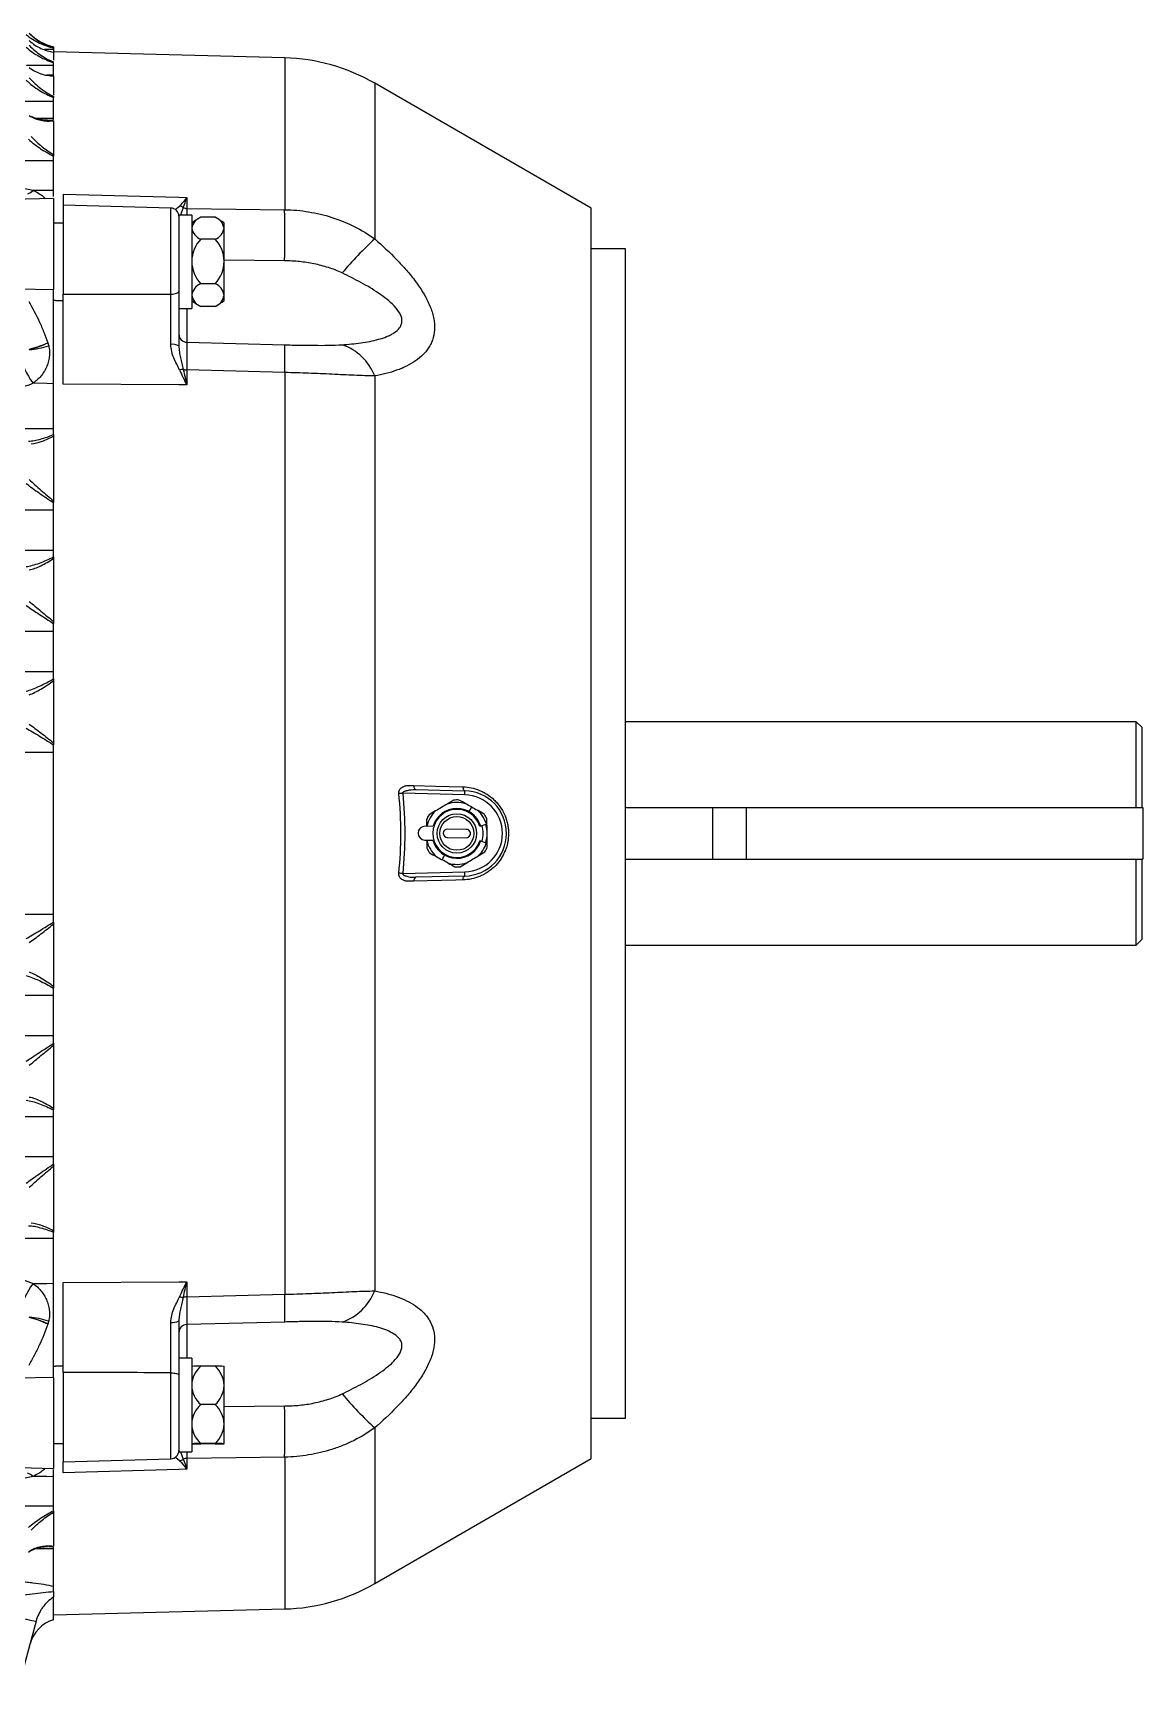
# Paper-space layout '_Top' of a CAD drawing. Header units: inches. Extents: x -10.2 to 13.8, y -10.2 to 6.6.
# Drawn here: x 5.7 to 13.76, y -6.22 to 5.82 of the extents above; entities that cross this region are included whole.
import ezdxf

# ---------------------------------------------------------------- set-up
doc = ezdxf.new("R2010")
doc.units = ezdxf.units.IN
doc.header["$MEASUREMENT"] = 0

psp = doc.layouts.new('_Top')

# ---------------------------------------------------------------- linework, layer by layer
at = {"color": 8, "linetype": 'Continuous', "lineweight": 25}
for p, q in [((5.844, 5.697), (5.777, 5.697)), ((5.844, 5.582), (5.648, 5.582)), ((7.523, 5.636), (7.523, 4.533)), ((5.795, 5.513), (5.844, 5.513)), ((8.177, 5.452), (8.177, 4.32)), ((5.844, 5.32), (5.542, 5.32)), ((5.711, 5.199), (5.844, 5.199)), ((5.623, 4.69), (5.695, 4.674)), ((6.696, 3.92), (6.696, 4.545)), ((6.728, 4.534), (6.759, 4.559)), ((6.786, 4.548), (6.766, 4.494)), ((6.812, 4.542), (6.812, 4.494)), ((7.523, 4.161), (7.082, 4.165)), ((6.812, 3.814), (6.812, 3.57)), ((6.812, -3.57), (6.812, -3.814)), ((6.696, -4.545), (6.696, -3.92)), ((7.082, -4.165), (7.523, -4.161)), ((8.177, -4.32), (8.177, -5.452)), ((6.759, -4.559), (6.728, -4.533)), ((6.767, -4.494), (6.786, -4.548)), ((6.812, -4.494), (6.812, -4.542)), ((7.523, -4.533), (7.523, -5.636)), ((5.695, -4.674), (5.624, -4.689)), ((5.844, -5.199), (5.71, -5.199)), ((5.844, -5.184), (5.809, -5.185))]:
    psp.add_line(p, q, dxfattribs=at)
at = {"color": 7, "linetype": 'Continuous', "lineweight": 25}
for p, q in [((5.844, 5.716), (5.844, 5.712)), ((5.844, 5.709), (5.844, 5.619)), ((7.523, 5.636), (5.844, 5.68)), ((5.844, 5.506), (5.844, 5.602)), ((5.844, 5.505), (5.844, 5.366)), ((9.75, 4.544), (8.177, 5.452)), ((5.844, 5.188), (5.844, 5.348)), ((5.8, 5.185), (5.844, 5.184)), ((5.844, 5.179), (5.844, 4.933)), ((5.844, 4.887), (5.497, 4.887)), ((5.844, 4.628), (5.844, 4.923)), ((5.844, 4.615), (4.232, 4.573)), ((5.844, 4.615), (5.844, 3.954)), ((5.914, 4.646), (5.914, 3.918)), ((6.812, 4.621), (6.812, 4.542)), ((6.696, 4.545), (5.914, 4.566)), ((6.848, 4.494), (6.754, 4.494)), ((6.754, 4.494), (6.754, 3.938)), ((6.812, 4.542), (7.523, 4.533)), ((6.848, 4.494), (6.848, 3.814)), ((7.017, 4.479), (6.913, 4.479)), ((9.75, -4.544), (9.75, 4.544)), ((5.914, 4.435), (5.844, 4.435)), ((7.082, 3.873), (7.082, 4.435)), ((7.017, 4.319), (6.913, 4.319)), ((10, 4.249), (9.75, 4.249)), ((10, -4.249), (10, 4.249)), ((7.017, 3.995), (6.913, 3.995)), ((5.579, 3.959), (5.844, 3.954)), ((5.858, 3.873), (5.844, 3.873)), ((5.858, 3.873), (5.914, 3.873)), ((5.914, 3.918), (6.696, 3.92)), ((6.754, 3.814), (6.848, 3.814)), ((7.017, 3.83), (6.913, 3.83)), ((6.812, 3.57), (7.523, 3.551)), ((5.844, 2.899), (5.844, 3.268)), ((6.812, 3.368), (6.812, 3.259)), ((7.523, 3.349), (6.812, 3.368)), ((7.523, 3.349), (7.523, -3.349)), ((8.177, 3.325), (8.177, -3.325)), ((5.497, 2.943), (5.844, 2.943)), ((5.844, 2.888), (5.844, 2.418)), ((5.844, 2.349), (5.497, 2.349)), ((5.844, 2.01), (5.844, 2.404)), ((5.497, 2.059), (5.844, 2.059)), ((5.844, 1.997), (5.844, 1.539)), ((5.844, 1.468), (5.497, 1.468)), ((5.844, 1.124), (5.844, 1.525)), ((5.497, 1.177), (5.844, 1.177)), ((5.844, 1.11), (5.844, 0.659)), ((13.71, 0.812), (10, 0.812)), ((13.75, 0.772), (13.71, 0.812)), ((13.71, 0.188), (13.71, 0.812)), ((13.75, 0.772), (13.75, 0.188)), ((5.844, -0.644), (5.844, 0.644)), ((5.844, 0.587), (5.497, 0.587)), ((8.832, 0.28), (8.381, 0.292)), ((8.475, 0.319), (8.832, 0.31)), ((10, 0.188), (13.758, 0.188)), ((10.63, 0.188), (10.63, -0.188)), ((10.875, 0.188), (10.875, -0.188)), ((13.758, 0.188), (13.758, -0.188)), ((8.6, 0.051), (8.543, 0.052)), ((8.553, 0.101), (8.554, 0.052)), ((8.844, 0.029), (8.705, 0.031)), ((8.984, 0.064), (8.941, 0.051)), ((8.542, -0.048), (8.6, -0.049)), ((8.555, -0.048), (8.555, -0.053)), ((8.704, -0.029), (8.843, -0.031)), ((8.983, -0.068), (8.94, -0.054)), ((10, -0.188), (13.758, -0.188)), ((13.71, -0.812), (13.71, -0.188)), ((13.75, -0.188), (13.75, -0.772)), ((8.381, -0.292), (8.832, -0.28)), ((8.832, -0.31), (8.475, -0.319)), ((5.497, -0.587), (5.844, -0.587)), ((5.844, -0.659), (5.844, -1.11)), ((10, -0.812), (13.71, -0.812)), ((13.71, -0.812), (13.75, -0.772)), ((5.844, -1.177), (5.497, -1.177)), ((5.844, -1.525), (5.844, -1.124)), ((5.497, -1.468), (5.844, -1.468)), ((5.844, -1.539), (5.844, -1.997)), ((5.844, -2.404), (5.844, -2.01)), ((5.844, -2.059), (5.497, -2.059)), ((5.497, -2.349), (5.844, -2.349)), ((5.844, -2.418), (5.844, -2.888)), ((5.844, -2.943), (5.497, -2.943)), ((5.844, -3.268), (5.844, -2.899)), ((6.812, -3.259), (6.812, -3.368)), ((6.812, -3.368), (7.523, -3.349)), ((7.523, -3.551), (6.812, -3.57)), ((6.848, -3.814), (6.754, -3.814)), ((6.848, -3.814), (6.848, -4.494)), ((5.844, -3.954), (5.579, -3.959)), ((5.844, -3.873), (5.858, -3.873)), ((5.844, -3.954), (5.844, -4.615)), ((5.914, -3.873), (5.858, -3.873)), ((5.914, -3.918), (5.914, -4.566)), ((6.754, -3.938), (6.754, -4.494)), ((7.017, -3.872), (6.913, -3.872)), ((7.082, -4.435), (7.082, -3.873)), ((7.017, -4.151), (6.913, -4.151)), ((9.75, -4.249), (10, -4.249)), ((5.844, -4.435), (5.914, -4.435)), ((7.017, -4.434), (6.913, -4.434)), ((7.017, -4.437), (6.913, -4.437)), ((5.914, -4.566), (6.696, -4.545)), ((6.754, -4.494), (6.848, -4.494)), ((7.523, -4.533), (6.812, -4.542)), ((6.812, -4.542), (6.812, -4.621)), ((8.177, -5.452), (9.75, -4.544)), ((4.232, -4.573), (5.844, -4.615)), ((5.844, -4.923), (5.844, -4.623)), ((5.497, -4.887), (5.844, -4.887)), ((5.844, -4.933), (5.844, -5.179)), ((5.844, -5.472), (5.844, -5.188)), ((5.844, -5.68), (7.523, -5.636)), ((5.717, -5.725), (5.585, -6.217))]:
    psp.add_line(p, q, dxfattribs=at)
at = {"color": 7, "linetype": 'Continuous', "lineweight": 25, "flags": 128}
for points in [[(5.695, 4.674), (5.794, 4.675), (5.844, 4.676)], [(5.914, 4.646), (6.754, 4.623), (6.812, 4.621)], [(6.696, 3.92), (6.707, 3.92), (6.718, 3.922), (6.728, 3.923), (6.737, 3.926), (6.744, 3.928), (6.75, 3.931), (6.753, 3.935), (6.754, 3.938)], [(5.844, 3.268), (5.794, 3.27), (5.695, 3.272)], [(6.812, 3.259), (6.754, 3.26), (5.914, 3.265)], [(8.461, 0.348), (8.619, 0.343), (8.818, 0.338)], [(8.818, 0.338), (8.818, 0.333), (8.819, 0.327), (8.82, 0.322), (8.822, 0.318), (8.824, 0.315), (8.827, 0.312), (8.829, 0.31), (8.832, 0.31)], [(8.818, -0.338), (8.766, -0.34), (8.558, -0.345), (8.461, -0.348)], [(8.818, -0.338), (8.818, -0.333), (8.819, -0.327), (8.82, -0.322), (8.822, -0.318), (8.824, -0.315), (8.827, -0.312), (8.829, -0.31), (8.832, -0.31)], [(5.695, -3.272), (5.794, -3.27), (5.844, -3.268)], [(5.914, -3.265), (6.754, -3.26), (6.812, -3.259)], [(6.696, -3.92), (6.707, -3.92), (6.718, -3.922), (6.728, -3.923), (6.737, -3.926), (6.744, -3.928), (6.75, -3.931), (6.753, -3.935), (6.754, -3.938)], [(5.844, -4.676), (5.794, -4.675), (5.695, -4.674)], [(6.812, -4.621), (6.754, -4.623), (5.914, -4.646)]]:
    psp.add_lwpolyline(points, dxfattribs=at)
at = {"color": 7, "linetype": 'Continuous', "lineweight": 25}
for radius in [0.143, 0.123]:
    psp.add_circle((8.774, 0), radius, dxfattribs=at)
for centre, radius, start, end in [((5.935, 6.085), 0.38, 225, 256.1445), ((7.487, 4.257), 1.38, 60, 88.5), ((6.694, 4.485), 0.06, 0, 88.5), ((6.747, 4.494), 0.0667, 54.0094, 79.0839), ((6.814, 4.614), 0.0717, 247.0621, 268.9791), ((6.947, 4.384), 0.1, 109.7969, 171.6994), ((7.082, 4.154), 0.366, 118.1014, 129.8306), ((6.983, 4.384), 0.1, 8.3006, 70.2031), ((6.848, 4.154), 0.366, 50.1694, 61.8986), ((-4.956, 4.347), 12.48, 359.1462, 0.8538), ((6.947, 4.413), 0.1, 188.3006, 250.2031), ((6.983, 4.413), 0.1, 289.7969, 351.6994), ((7.082, 4.157), 0.234, 136.1937, 179.9998), ((6.848, 4.157), 0.234, 0.0002, 43.8063), ((9.931, 2.402), 2.599, 132.436, 139.9879), ((7.082, 4.157), 0.234, 180.0002, 223.8063), ((6.848, 4.157), 0.234, 316.1937, 359.9998), ((6.95, 3.898), 0.103, 110.9344, 172.3373), ((6.98, 3.898), 0.103, 7.6627, 69.0656), ((6.95, 3.926), 0.103, 187.6627, 249.0656), ((7.082, 4.154), 0.366, 230.1694, 241.8986), ((6.98, 3.926), 0.103, 290.9344, 352.3373), ((6.848, 4.154), 0.366, 298.1014, 309.8306), ((6.814, 3.629), 0.06, 180.0382, 268.5409), ((5.505, 4.202), 0.702, 283.2827, 295.0065), ((5.506, 4.199), 0.7, 283.2877, 295.0326), ((5.618, 4.121), 0.607, 274.6391, 288.2244), ((6.709, 3.467), 0.0877, 59.4942, 99.0148), ((4.323, 3.45), 3.202, 358.1934, 1.8066), ((7.809, 3.177), 0.397, 21.9062, 70.6861), ((6.111, 3.59), 0.524, 191.0167, 217.3566), ((6.796, 3.257), 0.116, 95.0177, 108.474), ((6.813, 3.462), 0.0935, 252.7541, 269.3634), ((8.774, 0), 0.243, 86.3861, 95.4947), ((8.545, 0.295), 0.287, 357.0055, 2.9945), ((8.824, 0), 0.31, 271.5, 88.5), ((8.825, 0), 0.28, 271.5, 88.5), ((8.774, 0), 0.243, 146.3861, 155.4947), ((8.774, 0), 0.175, 17.0227, 342.0227), ((8.774, 0), 0.181, 17.0227, 163.4866), ((8.774, 0), 0.225, 73.5224, 108.3584), ((8.774, 0), 0.225, 13.5224, 48.3584), ((8.774, 0), 0.243, 26.3861, 35.4947), ((8.542, 0.002), 0.05, 89.5227, 269.5227), ((8.705, 0.001), 0.03, 89.5227, 269.5227), ((8.843, -0.001), 0.03, 269.5227, 89.5227), ((8.774, 0), 0.191, 342.0227, 17.0227), ((8.774, 0), 0.22, 342.0227, 17.0227), ((8.774, 0), 0.225, 193.5224, 228.3584), ((8.774, 0), 0.243, 206.3861, 215.4947), ((8.774, 0), 0.181, 195.5588, 342.0227), ((8.774, 0), 0.225, 313.5224, 348.3584), ((8.774, 0), 0.243, 326.3861, 335.4947), ((8.774, 0), 0.225, 253.5224, 288.3584), ((8.774, 0), 0.243, 266.3861, 275.4947), ((8.545, -0.295), 0.287, 357.0055, 2.9945), ((6.111, -3.59), 0.524, 142.6434, 168.9833), ((6.796, -3.257), 0.116, 251.526, 264.9823), ((6.813, -3.462), 0.0935, 90.6366, 107.2459), ((4.323, -3.45), 3.202, 358.1934, 1.8066), ((7.809, -3.177), 0.397, 289.3139, 338.0938), ((5.505, -4.202), 0.702, 64.9935, 76.7173), ((5.618, -4.121), 0.607, 71.7756, 85.3609), ((5.506, -4.199), 0.7, 64.9674, 76.7123), ((6.709, -3.467), 0.0877, 260.9852, 300.5058), ((6.814, -3.629), 0.06, 91.4591, 179.9618), ((7.036, -4.014), 0.188, 130.8158, 179.1443), ((6.904, -4.899), 1.027, 89.4849, 93.1248), ((6.894, -4.014), 0.188, 0.8557, 49.1842), ((7.026, -4.899), 1.027, 86.8752, 90.5151), ((7.036, -4.009), 0.188, 180.8557, 229.1842), ((6.894, -4.009), 0.188, 310.8158, 359.1443), ((9.931, -2.402), 2.599, 220.0121, 227.564), ((7.039, -4.295), 0.191, 131.2059, 179.2171), ((6.891, -4.295), 0.191, 0.7829, 48.7941), ((-4.956, -4.347), 12.48, 359.1462, 0.8538), ((7.039, -4.29), 0.191, 180.7829, 228.7941), ((6.891, -4.29), 0.191, 311.2059, 359.2171), ((6.904, -5.461), 1.027, 89.4849, 93.1248), ((6.904, -3.41), 1.027, 266.8752, 270.5151), ((7.026, -5.461), 1.027, 86.8752, 90.5151), ((7.026, -3.41), 1.027, 269.4849, 273.1248), ((6.694, -4.485), 0.06, 271.5, 0), ((6.747, -4.494), 0.0667, 280.9161, 305.9906), ((6.814, -4.614), 0.0717, 91.0209, 112.9379), ((7.487, -4.257), 1.38, 271.5, 300), ((6.17, -3.313), 2.455, 253.5584, 259.3582), ((5.914, -5.955), 0.25, 106.1954, 165)]:
    psp.add_arc(centre, radius, start, end, dxfattribs=at)
at = {"color": 8, "linetype": 'Continuous', "lineweight": 25}
for centre, radius, start, end in [((5.631, 4.736), 0.09, 285.8178, 315.7685), ((8.774, 0), 0.225, 133.5224, 166.6718), ((5.63, -4.737), 0.0903, 44.26, 73.9447)]:
    psp.add_arc(centre, radius, start, end, dxfattribs=at)
at = {"color": 7, "linetype": 'Continuous', "lineweight": 25}
for points, knots in [([(5.644, 5.807), (5.66, 5.793), (5.675, 5.782), (5.707, 5.761), (5.724, 5.752), (5.775, 5.728), (5.809, 5.716), (5.844, 5.709)], [0, 0, 0, 0, 0.25, 0.25, 0.5, 0.5, 1, 1, 1, 1]), ([(5.666, 5.815), (5.68, 5.802), (5.694, 5.79), (5.722, 5.768), (5.737, 5.758), (5.767, 5.741), (5.782, 5.734), (5.813, 5.721), (5.828, 5.716), (5.844, 5.712)], [0, 0, 0, 0, 0.25, 0.25, 0.5, 0.5, 0.75, 0.75, 1, 1, 1, 1]), ([(5.644, 5.715), (5.66, 5.701), (5.675, 5.689), (5.707, 5.666), (5.724, 5.656), (5.775, 5.627), (5.809, 5.613), (5.844, 5.602)], [0, 0, 0, 0, 0.25, 0.25, 0.5, 0.5, 1, 1, 1, 1]), ([(5.666, 5.762), (5.68, 5.75), (5.694, 5.739), (5.722, 5.72), (5.737, 5.712), (5.767, 5.699), (5.782, 5.693), (5.813, 5.684), (5.828, 5.68), (5.844, 5.678)], [0, 0, 0, 0, 0.25, 0.25, 0.5, 0.5, 0.75, 0.75, 1, 1, 1, 1]), ([(5.666, 5.728), (5.68, 5.714), (5.694, 5.701), (5.722, 5.677), (5.737, 5.666), (5.767, 5.645), (5.782, 5.636), (5.813, 5.62), (5.828, 5.613), (5.844, 5.607)], [0, 0, 0, 0, 0.25, 0.25, 0.5, 0.5, 0.75, 0.75, 1, 1, 1, 1]), ([(5.666, 5.567), (5.68, 5.556), (5.694, 5.547), (5.722, 5.532), (5.737, 5.526), (5.767, 5.516), (5.782, 5.512), (5.813, 5.507), (5.828, 5.505), (5.844, 5.505)], [0, 0, 0, 0, 0.25, 0.25, 0.5, 0.5, 0.75, 0.75, 1, 1, 1, 1]), ([(5.644, 5.475), (5.66, 5.46), (5.675, 5.447), (5.707, 5.422), (5.724, 5.411), (5.775, 5.379), (5.809, 5.362), (5.844, 5.348)], [0, 0, 0, 0, 0.25, 0.25, 0.5, 0.5, 1, 1, 1, 1]), ([(5.666, 5.492), (5.68, 5.477), (5.694, 5.463), (5.722, 5.437), (5.737, 5.424), (5.767, 5.402), (5.782, 5.391), (5.813, 5.372), (5.828, 5.364), (5.844, 5.356)], [0, 0, 0, 0, 0.25, 0.25, 0.5, 0.5, 0.75, 0.75, 1, 1, 1, 1]), ([(5.666, 5.217), (5.68, 5.208), (5.694, 5.201), (5.722, 5.19), (5.737, 5.186), (5.767, 5.18), (5.782, 5.178), (5.813, 5.177), (5.828, 5.178), (5.844, 5.179)], [0, 0, 0, 0, 0.25, 0.25, 0.5, 0.5, 0.75, 0.75, 1, 1, 1, 1]), ([(5.8, 5.183), (5.783, 5.184), (5.747, 5.186), (5.709, 5.196), (5.689, 5.208), (5.684, 5.211)], [0, 0, 0, 0, 0.435993, 0.866431, 1, 1, 1, 1]), ([(5.681, 5.064), (5.706, 5.038), (5.733, 5.013), (5.774, 4.98), (5.788, 4.97), (5.816, 4.95), (5.83, 4.941), (5.844, 4.933)], [0, 0, 0, 0, 0.5, 0.5, 0.75, 0.75, 1, 1, 1, 1]), ([(5.661, 5.045), (5.675, 5.032), (5.689, 5.02), (5.719, 4.998), (5.734, 4.987), (5.765, 4.966), (5.781, 4.957), (5.812, 4.939), (5.828, 4.931), (5.844, 4.923)], [0, 0, 0, 0, 0.25, 0.25, 0.5, 0.5, 0.75, 0.75, 1, 1, 1, 1]), ([(6.759, 4.559), (6.768, 4.568), (6.776, 4.578), (6.794, 4.598), (6.803, 4.609), (6.812, 4.621)], [0, 0, 0, 0, 0.5, 0.5, 1, 1, 1, 1]), ([(7.523, 4.533), (7.582, 4.532), (7.64, 4.527), (7.754, 4.508), (7.811, 4.495), (7.922, 4.459), (7.976, 4.437), (8.08, 4.385), (8.129, 4.355), (8.177, 4.32)], [0, 0, 0, 0, 0.25, 0.25, 0.5, 0.5, 0.75, 0.75, 1, 1, 1, 1]), ([(8.177, 4.32), (8.233, 4.272), (8.286, 4.223), (8.36, 4.146), (8.384, 4.12), (8.431, 4.067), (8.453, 4.039), (8.494, 3.984), (8.512, 3.957), (8.538, 3.915), (8.546, 3.9), (8.56, 3.872), (8.567, 3.858), (8.586, 3.815), (8.595, 3.787), (8.605, 3.745), (8.608, 3.731), (8.611, 3.704), (8.612, 3.691), (8.612, 3.652), (8.609, 3.627), (8.599, 3.591), (8.595, 3.58), (8.585, 3.558), (8.58, 3.547), (8.567, 3.527), (8.561, 3.517), (8.546, 3.498), (8.538, 3.489), (8.513, 3.463), (8.494, 3.448), (8.453, 3.42), (8.431, 3.408), (8.397, 3.391), (8.385, 3.385), (8.361, 3.375), (8.348, 3.37), (8.286, 3.348), (8.233, 3.335), (8.177, 3.325)], [0, 0, 0, 0, 0.125, 0.125, 0.1875, 0.1875, 0.25, 0.25, 0.3125, 0.3125, 0.34375, 0.34375, 0.375, 0.375, 0.4375, 0.4375, 0.46875, 0.46875, 0.5, 0.5, 0.5625, 0.5625, 0.59375, 0.59375, 0.625, 0.625, 0.65625, 0.65625, 0.6875, 0.6875, 0.75, 0.75, 0.8125, 0.8125, 0.84375, 0.84375, 0.875, 0.875, 1, 1, 1, 1]), ([(7.94, 4.073), (7.908, 4.089), (7.874, 4.102), (7.806, 4.123), (7.772, 4.132), (7.701, 4.147), (7.666, 4.152), (7.595, 4.159), (7.559, 4.161), (7.523, 4.161)], [0, 0, 0, 0, 0.25, 0.25, 0.5, 0.5, 0.75, 0.75, 1, 1, 1, 1]), ([(7.94, 3.551), (7.986, 3.555), (8.031, 3.559), (8.098, 3.568), (8.12, 3.572), (8.163, 3.58), (8.184, 3.585), (8.225, 3.597), (8.245, 3.603), (8.273, 3.614), (8.283, 3.618), (8.3, 3.627), (8.309, 3.632), (8.333, 3.648), (8.347, 3.66), (8.363, 3.681), (8.367, 3.689), (8.373, 3.706), (8.375, 3.714), (8.375, 3.733), (8.374, 3.742), (8.368, 3.761), (8.364, 3.771), (8.349, 3.798), (8.335, 3.816), (8.302, 3.851), (8.284, 3.867), (8.246, 3.897), (8.226, 3.912), (8.164, 3.954), (8.121, 3.98), (8.032, 4.028), (7.986, 4.051), (7.94, 4.073)], [0, 0, 0, 0, 0.125, 0.125, 0.1875, 0.1875, 0.25, 0.25, 0.3125, 0.3125, 0.34375, 0.34375, 0.375, 0.375, 0.4375, 0.4375, 0.46875, 0.46875, 0.5, 0.5, 0.53125, 0.53125, 0.5625, 0.5625, 0.625, 0.625, 0.6875, 0.6875, 0.75, 0.75, 0.875, 0.875, 1, 1, 1, 1]), ([(5.663, 3.866), (5.691, 3.819), (5.716, 3.77), (5.751, 3.695), (5.763, 3.67), (5.783, 3.618), (5.793, 3.592), (5.802, 3.566)], [0, 0, 0, 0, 0.5, 0.5, 0.75, 0.75, 1, 1, 1, 1]), ([(5.844, 3.268), (5.844, 3.318), (5.844, 3.371), (5.844, 3.44), (5.844, 3.454), (5.844, 3.483), (5.844, 3.497), (5.844, 3.541), (5.844, 3.571), (5.844, 3.63), (5.844, 3.659), (5.844, 3.704), (5.844, 3.719), (5.844, 3.749), (5.844, 3.765), (5.844, 3.839), (5.844, 3.898), (5.844, 3.954)], [0, 0, 0, 0, 0.25, 0.25, 0.3125, 0.3125, 0.375, 0.375, 0.5, 0.5, 0.625, 0.625, 0.6875, 0.6875, 0.75, 0.75, 1, 1, 1, 1]), ([(5.914, 3.265), (5.914, 3.312), (5.914, 3.362), (5.914, 3.441), (5.914, 3.468), (5.914, 3.523), (5.914, 3.551), (5.914, 3.607), (5.914, 3.635), (5.914, 3.692), (5.914, 3.721), (5.914, 3.807), (5.914, 3.863), (5.914, 3.918)], [0, 0, 0, 0, 0.25, 0.25, 0.375, 0.375, 0.5, 0.5, 0.625, 0.625, 0.75, 0.75, 1, 1, 1, 1]), ([(6.696, 3.554), (6.696, 3.615), (6.696, 3.676), (6.696, 3.753), (6.696, 3.768), (6.696, 3.799), (6.696, 3.815), (6.696, 3.86), (6.696, 3.89), (6.696, 3.92)], [0, 0, 0, 0, 0.5, 0.5, 0.625, 0.625, 0.75, 0.75, 1, 1, 1, 1]), ([(6.754, 3.938), (6.754, 3.906), (6.754, 3.874), (6.754, 3.824), (6.754, 3.808), (6.754, 3.775), (6.754, 3.758), (6.754, 3.675), (6.754, 3.609), (6.754, 3.543)], [0, 0, 0, 0, 0.25, 0.25, 0.375, 0.375, 0.5, 0.5, 1, 1, 1, 1]), ([(5.808, 3.545), (5.811, 3.531), (5.813, 3.518), (5.814, 3.491), (5.814, 3.477), (5.811, 3.451), (5.808, 3.438), (5.801, 3.413), (5.797, 3.4), (5.787, 3.377), (5.781, 3.365), (5.767, 3.344), (5.76, 3.333), (5.735, 3.304), (5.717, 3.287), (5.695, 3.272)], [0, 0, 0, 0, 0.125, 0.125, 0.25, 0.25, 0.375, 0.375, 0.5, 0.5, 0.625, 0.625, 0.75, 0.75, 1, 1, 1, 1]), ([(6.759, 3.367), (6.753, 3.381), (6.745, 3.396), (6.731, 3.425), (6.724, 3.44), (6.711, 3.471), (6.706, 3.487), (6.698, 3.52), (6.696, 3.537), (6.696, 3.554)], [0, 0, 0, 0, 0.25, 0.25, 0.5, 0.5, 0.75, 0.75, 1, 1, 1, 1]), ([(6.754, 3.543), (6.754, 3.528), (6.756, 3.514), (6.76, 3.485), (6.763, 3.471), (6.769, 3.443), (6.773, 3.429), (6.78, 3.401), (6.783, 3.387), (6.786, 3.372)], [0, 0, 0, 0, 0.25, 0.25, 0.5, 0.5, 0.75, 0.75, 1, 1, 1, 1]), ([(6.812, 3.57), (6.812, 3.568), (6.812, 3.562), (6.812, 3.547), (6.812, 3.541), (6.812, 3.527), (6.812, 3.52), (6.812, 3.494), (6.812, 3.473), (6.812, 3.437), (6.812, 3.424), (6.812, 3.397), (6.812, 3.383), (6.812, 3.368)], [0, 0, 0, 0, 0.25, 0.25, 0.375, 0.375, 0.5, 0.5, 0.75, 0.75, 0.875, 0.875, 1, 1, 1, 1]), ([(7.523, 3.551), (7.559, 3.55), (7.595, 3.549), (7.666, 3.548), (7.701, 3.548), (7.772, 3.547), (7.806, 3.547), (7.874, 3.548), (7.908, 3.549), (7.94, 3.551)], [0, 0, 0, 0, 0.25, 0.25, 0.5, 0.5, 0.75, 0.75, 1, 1, 1, 1]), ([(5.695, 3.272), (5.671, 3.26), (5.645, 3.251), (5.604, 3.241), (5.59, 3.238), (5.562, 3.234), (5.548, 3.233), (5.534, 3.232)], [0, 0, 0, 0, 0.5, 0.5, 0.75, 0.75, 1, 1, 1, 1]), ([(6.759, 3.367), (6.768, 3.348), (6.776, 3.33), (6.794, 3.294), (6.803, 3.276), (6.812, 3.259)], [0, 0, 0, 0, 0.5, 0.5, 1, 1, 1, 1]), ([(8.177, 3.325), (8.129, 3.326), (8.08, 3.327), (8.002, 3.331), (7.975, 3.332), (7.922, 3.334), (7.894, 3.336), (7.81, 3.34), (7.754, 3.342), (7.64, 3.346), (7.582, 3.348), (7.523, 3.349)], [0, 0, 0, 0, 0.25, 0.25, 0.375, 0.375, 0.5, 0.5, 0.75, 0.75, 1, 1, 1, 1]), ([(5.661, 2.851), (5.675, 2.851), (5.689, 2.853), (5.719, 2.858), (5.734, 2.862), (5.765, 2.87), (5.781, 2.875), (5.812, 2.886), (5.828, 2.893), (5.844, 2.899)], [0, 0, 0, 0, 0.25, 0.25, 0.5, 0.5, 0.75, 0.75, 1, 1, 1, 1]), ([(5.681, 2.831), (5.706, 2.833), (5.733, 2.84), (5.774, 2.855), (5.788, 2.86), (5.816, 2.873), (5.83, 2.88), (5.844, 2.888)], [0, 0, 0, 0, 0.5, 0.5, 0.75, 0.75, 1, 1, 1, 1]), ([(5.644, 2.543), (5.66, 2.532), (5.675, 2.52), (5.707, 2.497), (5.724, 2.485), (5.775, 2.449), (5.809, 2.426), (5.844, 2.404)], [0, 0, 0, 0, 0.25, 0.25, 0.5, 0.5, 1, 1, 1, 1]), ([(5.666, 2.572), (5.68, 2.56), (5.694, 2.547), (5.722, 2.521), (5.737, 2.508), (5.767, 2.482), (5.782, 2.469), (5.813, 2.443), (5.828, 2.431), (5.844, 2.418)], [0, 0, 0, 0, 0.25, 0.25, 0.5, 0.5, 0.75, 0.75, 1, 1, 1, 1]), ([(5.644, 1.939), (5.66, 1.941), (5.675, 1.944), (5.707, 1.953), (5.724, 1.958), (5.775, 1.977), (5.809, 1.993), (5.844, 2.01)], [0, 0, 0, 0, 0.25, 0.25, 0.5, 0.5, 1, 1, 1, 1]), ([(5.666, 1.916), (5.68, 1.918), (5.694, 1.922), (5.722, 1.932), (5.737, 1.938), (5.767, 1.953), (5.782, 1.961), (5.813, 1.978), (5.828, 1.987), (5.844, 1.997)], [0, 0, 0, 0, 0.25, 0.25, 0.5, 0.5, 0.75, 0.75, 1, 1, 1, 1]), ([(5.666, 1.685), (5.68, 1.675), (5.694, 1.663), (5.722, 1.64), (5.737, 1.627), (5.767, 1.602), (5.782, 1.59), (5.813, 1.565), (5.828, 1.552), (5.844, 1.539)], [0, 0, 0, 0, 0.25, 0.25, 0.5, 0.5, 0.75, 0.75, 1, 1, 1, 1]), ([(5.644, 1.656), (5.66, 1.646), (5.675, 1.636), (5.707, 1.614), (5.724, 1.603), (5.775, 1.57), (5.809, 1.547), (5.844, 1.525)], [0, 0, 0, 0, 0.25, 0.25, 0.5, 0.5, 1, 1, 1, 1]), ([(5.644, 1.033), (5.66, 1.037), (5.675, 1.043), (5.707, 1.055), (5.724, 1.062), (5.775, 1.086), (5.809, 1.104), (5.844, 1.124)], [0, 0, 0, 0, 0.25, 0.25, 0.5, 0.5, 1, 1, 1, 1]), ([(5.666, 1.007), (5.68, 1.012), (5.694, 1.018), (5.722, 1.033), (5.737, 1.041), (5.767, 1.058), (5.782, 1.068), (5.813, 1.088), (5.828, 1.099), (5.844, 1.11)], [0, 0, 0, 0, 0.25, 0.25, 0.5, 0.5, 0.75, 0.75, 1, 1, 1, 1]), ([(5.644, 0.764), (5.66, 0.756), (5.675, 0.747), (5.707, 0.728), (5.724, 0.718), (5.775, 0.687), (5.809, 0.665), (5.844, 0.644)], [0, 0, 0, 0, 0.25, 0.25, 0.5, 0.5, 1, 1, 1, 1]), ([(5.666, 0.793), (5.68, 0.784), (5.694, 0.774), (5.722, 0.753), (5.737, 0.742), (5.767, 0.719), (5.782, 0.707), (5.813, 0.683), (5.828, 0.671), (5.844, 0.659)], [0, 0, 0, 0, 0.25, 0.25, 0.5, 0.5, 0.75, 0.75, 1, 1, 1, 1]), ([(8.352, 0.289), (8.352, 0.29), (8.352, 0.293), (8.352, 0.297), (8.352, 0.301), (8.353, 0.305), (8.354, 0.309), (8.356, 0.313), (8.358, 0.318), (8.362, 0.324), (8.37, 0.332), (8.381, 0.339), (8.395, 0.345), (8.41, 0.348), (8.424, 0.348), (8.441, 0.348), (8.453, 0.348), (8.461, 0.348)], [0, 0, 0, 0, 0.026018, 0.051614, 0.077027, 0.102504, 0.128289, 0.154619, 0.181715, 0.240099, 0.301387, 0.405512, 0.519639, 0.6242, 0.749132, 0.823191, 1, 1, 1, 1]), ([(8.352, -0.289), (8.362, -0.193), (8.367, -0.097), (8.367, 0.097), (8.362, 0.193), (8.352, 0.289)], [0, 0, 0, 0, 0.5, 0.5, 1, 1, 1, 1]), ([(8.381, 0.292), (8.38, 0.294), (8.381, 0.296), (8.383, 0.299), (8.384, 0.3), (8.388, 0.303), (8.391, 0.305), (8.401, 0.309), (8.408, 0.311), (8.432, 0.317), (8.451, 0.32), (8.475, 0.319)], [0, 0, 0, 0, 0.0625, 0.0625, 0.125, 0.125, 0.25, 0.25, 0.5, 0.5, 1, 1, 1, 1]), ([(8.381, 0.292), (8.39, 0.195), (8.395, 0.097), (8.395, -0.097), (8.39, -0.195), (8.381, -0.292)], [0, 0, 0, 0, 0.5, 0.5, 1, 1, 1, 1]), ([(8.461, 0.348), (8.461, 0.34), (8.463, 0.333), (8.468, 0.322), (8.472, 0.319), (8.475, 0.319)], [0, 0, 0, 0, 0.5, 0.5, 1, 1, 1, 1]), ([(8.818, 0.338), (8.838, 0.338), (8.858, 0.335), (8.898, 0.327), (8.918, 0.321), (8.947, 0.309), (8.956, 0.305), (8.975, 0.295), (8.984, 0.29), (9.011, 0.273), (9.028, 0.26), (9.051, 0.237), (9.059, 0.229), (9.074, 0.213), (9.08, 0.204), (9.1, 0.177), (9.111, 0.157), (9.125, 0.126), (9.129, 0.115), (9.136, 0.093), (9.139, 0.082), (9.144, 0.059), (9.146, 0.048), (9.148, 0.025), (9.149, 0.013), (9.149, -0.022), (9.147, -0.045), (9.14, -0.08), (9.137, -0.091), (9.13, -0.113), (9.126, -0.124), (9.116, -0.145), (9.111, -0.155), (9.1, -0.175), (9.094, -0.185), (9.075, -0.212), (9.06, -0.229), (9.037, -0.252), (9.028, -0.259), (9.011, -0.272), (9.003, -0.278), (8.985, -0.29), (8.976, -0.295), (8.957, -0.305), (8.947, -0.309), (8.918, -0.321), (8.899, -0.327), (8.859, -0.335), (8.838, -0.338), (8.818, -0.338)], [0, 0, 0, 0, 0.0625, 0.0625, 0.125, 0.125, 0.15625, 0.15625, 0.1875, 0.1875, 0.25, 0.25, 0.28125, 0.28125, 0.3125, 0.3125, 0.375, 0.375, 0.40625, 0.40625, 0.4375, 0.4375, 0.46875, 0.46875, 0.5, 0.5, 0.5625, 0.5625, 0.59375, 0.59375, 0.625, 0.625, 0.65625, 0.65625, 0.6875, 0.6875, 0.75, 0.75, 0.78125, 0.78125, 0.8125, 0.8125, 0.84375, 0.84375, 0.875, 0.875, 0.9375, 0.9375, 1, 1, 1, 1]), ([(8.461, -0.348), (8.455, -0.348), (8.445, -0.348), (8.434, -0.348), (8.425, -0.348), (8.418, -0.348), (8.41, -0.347), (8.402, -0.346), (8.392, -0.344), (8.381, -0.339), (8.37, -0.332), (8.362, -0.324), (8.358, -0.317), (8.355, -0.31), (8.353, -0.303), (8.352, -0.296), (8.352, -0.291), (8.352, -0.289)], [0, 0, 0, 0, 0.129253, 0.212879, 0.25088, 0.315934, 0.375771, 0.43055, 0.480477, 0.594559, 0.698739, 0.759999, 0.818417, 0.865283, 0.910316, 0.954784, 1, 1, 1, 1]), ([(8.381, -0.292), (8.381, -0.292), (8.38, -0.293), (8.38, -0.295), (8.381, -0.296), (8.382, -0.297), (8.383, -0.299), (8.384, -0.3), (8.386, -0.302), (8.389, -0.303), (8.391, -0.305), (8.396, -0.307), (8.405, -0.31), (8.418, -0.314), (8.433, -0.317), (8.449, -0.319), (8.462, -0.319), (8.471, -0.319), (8.475, -0.319)], [0, 0, 0, 0, 0.0130019, 0.0259678, 0.0397567, 0.0550901, 0.0724984, 0.0923464, 0.1148806, 0.1402694, 0.1686307, 0.2000485, 0.2932944, 0.4204137, 0.5927943, 0.7467657, 0.8824426, 1, 1, 1, 1]), ([(8.475, -0.319), (8.472, -0.319), (8.468, -0.322), (8.463, -0.333), (8.461, -0.34), (8.461, -0.348)], [0, 0, 0, 0, 0.5, 0.5, 1, 1, 1, 1]), ([(5.644, -0.764), (5.66, -0.756), (5.675, -0.747), (5.707, -0.728), (5.724, -0.718), (5.775, -0.687), (5.809, -0.665), (5.844, -0.644)], [0, 0, 0, 0, 0.25, 0.25, 0.5, 0.5, 1, 1, 1, 1]), ([(5.666, -0.793), (5.68, -0.784), (5.694, -0.774), (5.722, -0.753), (5.737, -0.742), (5.767, -0.719), (5.782, -0.707), (5.813, -0.683), (5.828, -0.671), (5.844, -0.659)], [0, 0, 0, 0, 0.25, 0.25, 0.5, 0.5, 0.75, 0.75, 1, 1, 1, 1]), ([(5.644, -1.033), (5.66, -1.037), (5.675, -1.043), (5.707, -1.055), (5.724, -1.062), (5.775, -1.086), (5.809, -1.104), (5.844, -1.124)], [0, 0, 0, 0, 0.25, 0.25, 0.5, 0.5, 1, 1, 1, 1]), ([(5.666, -1.007), (5.68, -1.012), (5.694, -1.018), (5.722, -1.033), (5.737, -1.041), (5.767, -1.058), (5.782, -1.068), (5.813, -1.088), (5.828, -1.099), (5.844, -1.11)], [0, 0, 0, 0, 0.25, 0.25, 0.5, 0.5, 0.75, 0.75, 1, 1, 1, 1]), ([(5.644, -1.656), (5.66, -1.646), (5.675, -1.636), (5.707, -1.614), (5.724, -1.603), (5.775, -1.57), (5.809, -1.547), (5.844, -1.525)], [0, 0, 0, 0, 0.25, 0.25, 0.5, 0.5, 1, 1, 1, 1]), ([(5.666, -1.685), (5.68, -1.675), (5.694, -1.663), (5.722, -1.64), (5.737, -1.627), (5.767, -1.602), (5.782, -1.59), (5.813, -1.565), (5.828, -1.552), (5.844, -1.539)], [0, 0, 0, 0, 0.25, 0.25, 0.5, 0.5, 0.75, 0.75, 1, 1, 1, 1]), ([(5.666, -1.916), (5.68, -1.918), (5.694, -1.922), (5.722, -1.932), (5.737, -1.938), (5.767, -1.953), (5.782, -1.961), (5.813, -1.978), (5.828, -1.987), (5.844, -1.997)], [0, 0, 0, 0, 0.25, 0.25, 0.5, 0.5, 0.75, 0.75, 1, 1, 1, 1]), ([(5.644, -1.939), (5.66, -1.941), (5.675, -1.944), (5.707, -1.953), (5.724, -1.958), (5.775, -1.977), (5.809, -1.993), (5.844, -2.01)], [0, 0, 0, 0, 0.25, 0.25, 0.5, 0.5, 1, 1, 1, 1]), ([(5.644, -2.543), (5.66, -2.532), (5.675, -2.52), (5.707, -2.497), (5.724, -2.485), (5.775, -2.449), (5.809, -2.426), (5.844, -2.404)], [0, 0, 0, 0, 0.25, 0.25, 0.5, 0.5, 1, 1, 1, 1]), ([(5.666, -2.572), (5.68, -2.56), (5.694, -2.547), (5.722, -2.521), (5.737, -2.508), (5.767, -2.482), (5.782, -2.469), (5.813, -2.443), (5.828, -2.431), (5.844, -2.418)], [0, 0, 0, 0, 0.25, 0.25, 0.5, 0.5, 0.75, 0.75, 1, 1, 1, 1]), ([(5.661, -2.851), (5.675, -2.851), (5.689, -2.853), (5.719, -2.858), (5.734, -2.862), (5.765, -2.87), (5.781, -2.875), (5.812, -2.886), (5.828, -2.893), (5.844, -2.899)], [0, 0, 0, 0, 0.25, 0.25, 0.5, 0.5, 0.75, 0.75, 1, 1, 1, 1]), ([(5.681, -2.831), (5.706, -2.833), (5.733, -2.84), (5.774, -2.855), (5.788, -2.86), (5.816, -2.873), (5.83, -2.88), (5.844, -2.888)], [0, 0, 0, 0, 0.5, 0.5, 0.75, 0.75, 1, 1, 1, 1]), ([(5.534, -3.232), (5.548, -3.233), (5.562, -3.234), (5.59, -3.238), (5.604, -3.241), (5.645, -3.251), (5.671, -3.26), (5.695, -3.272)], [0, 0, 0, 0, 0.25, 0.25, 0.5, 0.5, 1, 1, 1, 1]), ([(5.695, -3.272), (5.717, -3.287), (5.736, -3.304), (5.76, -3.333), (5.767, -3.344), (5.781, -3.365), (5.787, -3.377), (5.797, -3.4), (5.801, -3.413), (5.808, -3.438), (5.811, -3.451), (5.814, -3.477), (5.814, -3.491), (5.813, -3.518), (5.811, -3.531), (5.808, -3.545)], [0, 0, 0, 0, 0.25, 0.25, 0.375, 0.375, 0.5, 0.5, 0.625, 0.625, 0.75, 0.75, 0.875, 0.875, 1, 1, 1, 1]), ([(5.844, -3.954), (5.844, -3.898), (5.844, -3.839), (5.844, -3.765), (5.844, -3.75), (5.844, -3.72), (5.844, -3.705), (5.844, -3.66), (5.844, -3.63), (5.844, -3.571), (5.844, -3.542), (5.844, -3.498), (5.844, -3.484), (5.844, -3.455), (5.844, -3.441), (5.844, -3.371), (5.844, -3.318), (5.844, -3.268)], [0, 0, 0, 0, 0.25, 0.25, 0.3125, 0.3125, 0.375, 0.375, 0.5, 0.5, 0.625, 0.625, 0.6875, 0.6875, 0.75, 0.75, 1, 1, 1, 1]), ([(5.914, -3.918), (5.914, -3.863), (5.914, -3.807), (5.914, -3.722), (5.914, -3.693), (5.914, -3.636), (5.914, -3.608), (5.914, -3.551), (5.914, -3.524), (5.914, -3.469), (5.914, -3.442), (5.914, -3.362), (5.914, -3.312), (5.914, -3.265)], [0, 0, 0, 0, 0.25, 0.25, 0.375, 0.375, 0.5, 0.5, 0.625, 0.625, 0.75, 0.75, 1, 1, 1, 1]), ([(6.696, -3.554), (6.696, -3.537), (6.698, -3.52), (6.706, -3.487), (6.711, -3.471), (6.724, -3.44), (6.731, -3.425), (6.745, -3.396), (6.753, -3.381), (6.759, -3.367)], [0, 0, 0, 0, 0.25, 0.25, 0.5, 0.5, 0.75, 0.75, 1, 1, 1, 1]), ([(6.759, -3.367), (6.768, -3.348), (6.776, -3.33), (6.794, -3.294), (6.803, -3.276), (6.812, -3.259)], [0, 0, 0, 0, 0.5, 0.5, 1, 1, 1, 1]), ([(6.812, -3.368), (6.812, -3.398), (6.812, -3.425), (6.812, -3.46), (6.812, -3.472), (6.812, -3.493), (6.812, -3.502), (6.812, -3.528), (6.812, -3.542), (6.812, -3.557), (6.812, -3.561), (6.812, -3.567), (6.812, -3.569), (6.812, -3.57)], [0, 0, 0, 0, 0.25, 0.25, 0.375, 0.375, 0.5, 0.5, 0.75, 0.75, 0.875, 0.875, 1, 1, 1, 1]), ([(7.523, -3.349), (7.582, -3.348), (7.64, -3.346), (7.754, -3.342), (7.811, -3.34), (7.922, -3.334), (7.976, -3.332), (8.08, -3.327), (8.129, -3.326), (8.177, -3.325)], [0, 0, 0, 0, 0.25, 0.25, 0.5, 0.5, 0.75, 0.75, 1, 1, 1, 1]), ([(8.177, -3.325), (8.233, -3.335), (8.286, -3.348), (8.36, -3.375), (8.384, -3.385), (8.431, -3.407), (8.453, -3.42), (8.494, -3.448), (8.512, -3.463), (8.538, -3.489), (8.546, -3.498), (8.56, -3.516), (8.567, -3.526), (8.586, -3.557), (8.595, -3.579), (8.605, -3.614), (8.608, -3.626), (8.611, -3.651), (8.612, -3.664), (8.612, -3.703), (8.609, -3.73), (8.599, -3.772), (8.595, -3.786), (8.585, -3.815), (8.58, -3.829), (8.567, -3.857), (8.561, -3.871), (8.546, -3.9), (8.538, -3.914), (8.513, -3.956), (8.494, -3.984), (8.453, -4.039), (8.431, -4.066), (8.397, -4.106), (8.385, -4.119), (8.361, -4.145), (8.348, -4.158), (8.286, -4.223), (8.233, -4.272), (8.177, -4.32)], [0, 0, 0, 0, 0.125, 0.125, 0.1875, 0.1875, 0.25, 0.25, 0.3125, 0.3125, 0.34375, 0.34375, 0.375, 0.375, 0.4375, 0.4375, 0.46875, 0.46875, 0.5, 0.5, 0.5625, 0.5625, 0.59375, 0.59375, 0.625, 0.625, 0.65625, 0.65625, 0.6875, 0.6875, 0.75, 0.75, 0.8125, 0.8125, 0.84375, 0.84375, 0.875, 0.875, 1, 1, 1, 1]), ([(6.786, -3.372), (6.783, -3.387), (6.78, -3.401), (6.773, -3.429), (6.769, -3.443), (6.763, -3.471), (6.76, -3.485), (6.756, -3.514), (6.754, -3.528), (6.754, -3.543)], [0, 0, 0, 0, 0.25, 0.25, 0.5, 0.5, 0.75, 0.75, 1, 1, 1, 1]), ([(5.802, -3.566), (5.784, -3.619), (5.763, -3.67), (5.728, -3.745), (5.716, -3.769), (5.69, -3.818), (5.677, -3.842), (5.663, -3.866)], [0, 0, 0, 0, 0.5, 0.5, 0.75, 0.75, 1, 1, 1, 1]), ([(6.696, -3.92), (6.696, -3.861), (6.696, -3.8), (6.696, -3.724), (6.696, -3.708), (6.696, -3.677), (6.696, -3.662), (6.696, -3.615), (6.696, -3.584), (6.696, -3.554)], [0, 0, 0, 0, 0.5, 0.5, 0.625, 0.625, 0.75, 0.75, 1, 1, 1, 1]), ([(6.754, -3.543), (6.754, -3.576), (6.754, -3.609), (6.754, -3.659), (6.754, -3.676), (6.754, -3.71), (6.754, -3.726), (6.754, -3.809), (6.754, -3.874), (6.754, -3.938)], [0, 0, 0, 0, 0.25, 0.25, 0.375, 0.375, 0.5, 0.5, 1, 1, 1, 1]), ([(7.94, -3.551), (7.908, -3.549), (7.874, -3.548), (7.806, -3.547), (7.772, -3.547), (7.701, -3.548), (7.666, -3.548), (7.595, -3.549), (7.559, -3.55), (7.523, -3.551)], [0, 0, 0, 0, 0.25, 0.25, 0.5, 0.5, 0.75, 0.75, 1, 1, 1, 1]), ([(7.94, -4.073), (7.986, -4.051), (8.031, -4.028), (8.098, -3.992), (8.12, -3.98), (8.163, -3.954), (8.184, -3.94), (8.225, -3.912), (8.245, -3.898), (8.273, -3.875), (8.283, -3.868), (8.3, -3.852), (8.309, -3.843), (8.333, -3.818), (8.347, -3.8), (8.363, -3.773), (8.367, -3.763), (8.373, -3.744), (8.375, -3.735), (8.375, -3.717), (8.374, -3.708), (8.368, -3.691), (8.364, -3.683), (8.349, -3.661), (8.335, -3.649), (8.302, -3.628), (8.284, -3.619), (8.246, -3.603), (8.226, -3.597), (8.164, -3.58), (8.121, -3.572), (8.032, -3.559), (7.986, -3.555), (7.94, -3.551)], [0, 0, 0, 0, 0.125, 0.125, 0.1875, 0.1875, 0.25, 0.25, 0.3125, 0.3125, 0.34375, 0.34375, 0.375, 0.375, 0.4375, 0.4375, 0.46875, 0.46875, 0.5, 0.5, 0.53125, 0.53125, 0.5625, 0.5625, 0.625, 0.625, 0.6875, 0.6875, 0.75, 0.75, 0.875, 0.875, 1, 1, 1, 1]), ([(7.523, -4.161), (7.559, -4.161), (7.595, -4.159), (7.666, -4.152), (7.701, -4.147), (7.772, -4.132), (7.806, -4.123), (7.874, -4.102), (7.908, -4.089), (7.94, -4.073)], [0, 0, 0, 0, 0.25, 0.25, 0.5, 0.5, 0.75, 0.75, 1, 1, 1, 1]), ([(8.177, -4.32), (8.129, -4.355), (8.08, -4.385), (8.002, -4.424), (7.975, -4.436), (7.922, -4.458), (7.894, -4.468), (7.81, -4.495), (7.754, -4.508), (7.64, -4.527), (7.582, -4.532), (7.523, -4.533)], [0, 0, 0, 0, 0.25, 0.25, 0.375, 0.375, 0.5, 0.5, 0.75, 0.75, 1, 1, 1, 1]), ([(5.914, -4.646), (5.914, -4.623), (5.914, -4.59), (5.914, -4.571), (5.914, -4.566)], [0, 0, 0, 0, 0.717421, 1, 1, 1, 1]), ([(6.759, -4.559), (6.768, -4.568), (6.776, -4.578), (6.794, -4.598), (6.803, -4.609), (6.812, -4.621)], [0, 0, 0, 0, 0.5, 0.5, 1, 1, 1, 1]), ([(5.661, -5.045), (5.675, -5.032), (5.689, -5.02), (5.719, -4.998), (5.734, -4.987), (5.765, -4.966), (5.781, -4.957), (5.812, -4.939), (5.828, -4.931), (5.844, -4.923)], [0, 0, 0, 0, 0.25, 0.25, 0.5, 0.5, 0.75, 0.75, 1, 1, 1, 1]), ([(5.681, -5.064), (5.706, -5.038), (5.733, -5.013), (5.774, -4.98), (5.788, -4.97), (5.816, -4.95), (5.83, -4.941), (5.844, -4.933)], [0, 0, 0, 0, 0.5, 0.5, 0.75, 0.75, 1, 1, 1, 1]), ([(5.662, -5.223), (5.675, -5.215), (5.703, -5.198), (5.75, -5.185), (5.783, -5.184), (5.799, -5.183)], [0, 0, 0, 0, 0.31714, 0.669648, 1, 1, 1, 1]), ([(5.666, -5.217), (5.68, -5.208), (5.694, -5.201), (5.722, -5.19), (5.737, -5.186), (5.767, -5.18), (5.782, -5.178), (5.813, -5.177), (5.828, -5.178), (5.844, -5.179)], [0, 0, 0, 0, 0.25, 0.25, 0.5, 0.5, 0.75, 0.75, 1, 1, 1, 1]), ([(5.521, -5.436), (5.551, -5.436), (5.58, -5.437), (5.623, -5.439), (5.637, -5.44), (5.666, -5.443), (5.68, -5.444), (5.721, -5.449), (5.748, -5.453), (5.798, -5.462), (5.822, -5.467), (5.844, -5.472)], [0, 0, 0, 0, 0.25, 0.25, 0.375, 0.375, 0.5, 0.5, 0.75, 0.75, 1, 1, 1, 1]), ([(5.521, -5.552), (5.55, -5.546), (5.578, -5.542), (5.634, -5.533), (5.662, -5.529), (5.716, -5.522), (5.742, -5.519), (5.794, -5.514), (5.819, -5.511), (5.844, -5.51)], [0, 0, 0, 0, 0.25, 0.25, 0.5, 0.5, 0.75, 0.75, 1, 1, 1, 1]), ([(5.844, -5.51), (5.844, -5.501), (5.844, -5.494), (5.844, -5.481), (5.844, -5.476), (5.844, -5.472)], [0, 0, 0, 0, 0.5, 0.5, 1, 1, 1, 1]), ([(5.844, -5.51), (5.844, -5.519), (5.844, -5.528), (5.844, -5.542), (5.844, -5.547), (5.844, -5.551)], [0, 0, 0, 0, 0.5, 0.5, 1, 1, 1, 1]), ([(5.844, -5.551), (5.828, -5.561), (5.813, -5.572), (5.787, -5.597), (5.774, -5.611), (5.758, -5.634), (5.753, -5.641), (5.744, -5.657), (5.74, -5.665), (5.728, -5.69), (5.721, -5.707), (5.717, -5.725)], [0, 0, 0, 0, 0.25, 0.25, 0.5, 0.5, 0.625, 0.625, 0.75, 0.75, 1, 1, 1, 1]), ([(5.844, -5.715), (5.844, -5.713), (5.844, -5.709), (5.844, -5.676), (5.844, -5.626), (5.844, -5.576), (5.844, -5.551)], [0, 0, 0, 0, 0.24339, 0.493497, 0.746736, 1, 1, 1, 1])]:
    psp.add_open_spline(points, degree=3, knots=knots, dxfattribs=at)
for points in [[(5.844, 5.356), (5.844, 5.354), (5.844, 5.352), (5.844, 5.348)], [(5.844, 4.933), (5.844, 4.93), (5.844, 4.927), (5.844, 4.923)], [(6.786, 4.548), (6.794, 4.571), (6.803, 4.595), (6.812, 4.621)], [(5.802, 3.566), (5.804, 3.559), (5.806, 3.552), (5.808, 3.545)], [(5.802, 3.566), (5.802, 3.566), (5.802, 3.566), (5.802, 3.566)], [(6.786, 3.372), (6.794, 3.334), (6.803, 3.296), (6.812, 3.259)], [(5.844, 2.899), (5.844, 2.896), (5.844, 2.892), (5.844, 2.888)], [(5.844, 2.418), (5.844, 2.414), (5.844, 2.409), (5.844, 2.404)], [(5.844, 2.01), (5.844, 2.006), (5.844, 2.002), (5.844, 1.997)], [(5.844, 1.539), (5.844, 1.535), (5.844, 1.53), (5.844, 1.525)], [(5.844, 1.124), (5.844, 1.119), (5.844, 1.115), (5.844, 1.11)], [(5.844, 0.659), (5.844, 0.653), (5.844, 0.649), (5.844, 0.644)], [(8.381, 0.292), (8.371, 0.291), (8.361, 0.29), (8.352, 0.289)], [(8.751, 0.242), (8.735, 0.232), (8.719, 0.223), (8.703, 0.213)], [(8.838, 0.216), (8.822, 0.225), (8.805, 0.234), (8.789, 0.242)], [(8.619, 0.163), (8.603, 0.153), (8.587, 0.144), (8.572, 0.135)], [(8.703, 0.213), (8.689, 0.205), (8.661, 0.188), (8.633, 0.171), (8.619, 0.163)], [(8.881, 0.192), (8.866, 0.2), (8.852, 0.208), (8.838, 0.216)], [(8.881, 0.192), (8.873, 0.178), (8.865, 0.164), (8.858, 0.151)], [(8.881, 0.192), (8.895, 0.184), (8.909, 0.176), (8.923, 0.168)], [(8.972, 0.141), (8.956, 0.15), (8.94, 0.159), (8.923, 0.168)], [(8.993, 0.053), (8.992, 0.071), (8.992, 0.09), (8.992, 0.108)], [(8.994, -0.045), (8.994, -0.029), (8.993, 0.004), (8.993, 0.036), (8.993, 0.053)], [(8.555, -0.053), (8.556, -0.071), (8.556, -0.09), (8.556, -0.108)], [(8.995, -0.101), (8.995, -0.082), (8.994, -0.064), (8.994, -0.045)], [(8.576, -0.141), (8.592, -0.15), (8.608, -0.159), (8.625, -0.168)], [(8.625, -0.168), (8.639, -0.176), (8.653, -0.184), (8.667, -0.192)], [(8.667, -0.192), (8.675, -0.178), (8.683, -0.164), (8.69, -0.151)], [(8.71, -0.216), (8.696, -0.208), (8.682, -0.2), (8.667, -0.192)], [(8.71, -0.216), (8.726, -0.225), (8.743, -0.234), (8.759, -0.242)], [(8.797, -0.242), (8.813, -0.232), (8.829, -0.223), (8.845, -0.213)], [(8.845, -0.213), (8.859, -0.205), (8.887, -0.188), (8.915, -0.171), (8.929, -0.163)], [(8.929, -0.163), (8.945, -0.153), (8.961, -0.144), (8.976, -0.135)], [(8.381, -0.292), (8.371, -0.291), (8.361, -0.29), (8.352, -0.289)], [(5.844, -0.644), (5.844, -0.649), (5.844, -0.653), (5.844, -0.659)], [(5.844, -1.11), (5.844, -1.115), (5.844, -1.119), (5.844, -1.124)], [(5.844, -1.525), (5.844, -1.53), (5.844, -1.535), (5.844, -1.539)], [(5.844, -1.997), (5.844, -2.002), (5.844, -2.006), (5.844, -2.01)], [(5.844, -2.404), (5.844, -2.409), (5.844, -2.414), (5.844, -2.418)], [(5.844, -2.888), (5.844, -2.892), (5.844, -2.896), (5.844, -2.899)], [(6.786, -3.372), (6.794, -3.334), (6.803, -3.296), (6.812, -3.259)], [(5.808, -3.545), (5.806, -3.552), (5.804, -3.559), (5.802, -3.566)], [(5.802, -3.566), (5.802, -3.566), (5.802, -3.566), (5.802, -3.566)], [(6.696, -3.92), (6.435, -3.919), (6.175, -3.918), (5.914, -3.918)], [(6.786, -4.548), (6.794, -4.571), (6.803, -4.595), (6.812, -4.621)], [(5.844, -4.923), (5.844, -4.927), (5.844, -4.93), (5.844, -4.933)]]:
    psp.add_open_spline(points, degree=3, dxfattribs=at)
at = {"color": 8, "linetype": 'Continuous', "lineweight": 25}
for points, knots in [([(5.695, 4.674), (5.696, 4.673), (5.724, 4.66), (5.76, 4.638), (5.778, 4.619), (5.783, 4.613)], [0, 0, 0, 0, 0.025565, 0.716605, 1, 1, 1, 1]), ([(5.783, -4.613), (5.778, -4.619), (5.759, -4.639), (5.722, -4.659), (5.695, -4.674)], [0, 0, 0, 0, 0.283495, 1, 1, 1, 1])]:
    psp.add_open_spline(points, degree=3, knots=knots, dxfattribs=at)

doc.saveas('drawing.dxf')
